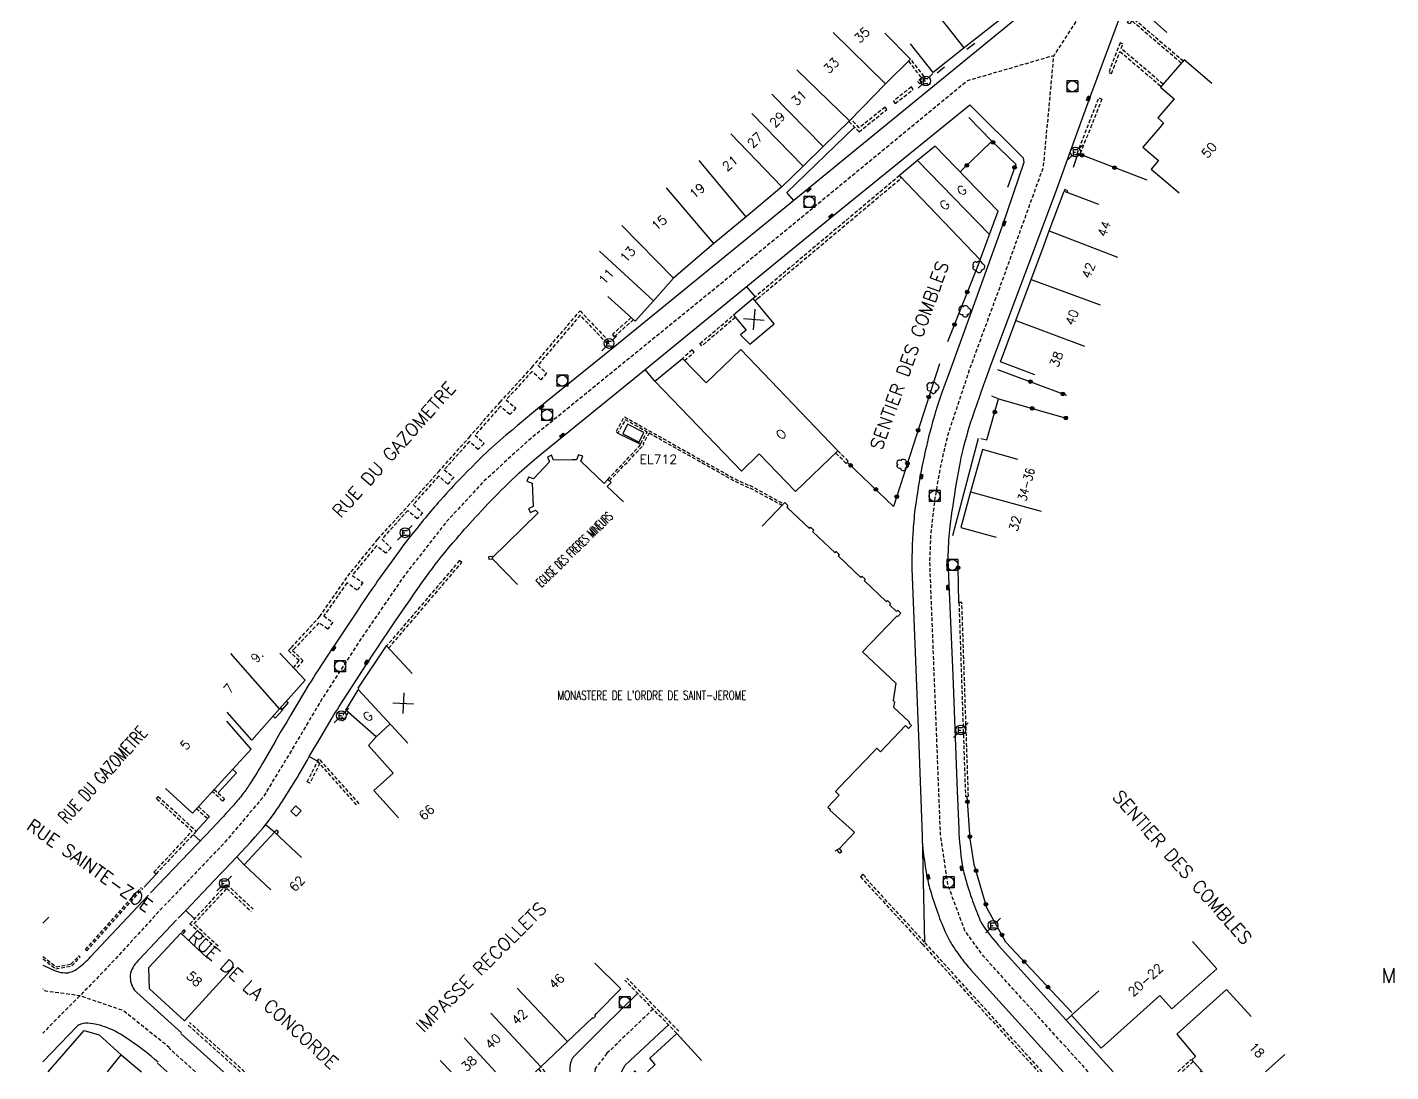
# Model space of a CAD drawing. Header units: millimetres. Extents: x 156998 to 158000, y 123000 to 124000.
# Drawn here: x 156997.9 to 157183.7, y 123000 to 123142.4 of the extents above; entities that cross this region are included whole.
import ezdxf
from ezdxf.enums import TextEntityAlignment as Align

# ---------------------------------------------------------------- set-up
doc = ezdxf.new("R2010")
doc.units = ezdxf.units.MM
doc.linetypes.add('DASHED', pattern=[0.75, 0.5, -0.25])
doc.layers.get('0').update_dxf_attribs({"linetype": 'CONTINUOUS'})
for name, color, linetype in [('W0001', 6, 'DASHED'), ('W0008', 7, 'CONTINUOUS'), ('W0100', 7, 'CONTINUOUS'), ('W0112', 1, 'DASHED'), ('W0300', 7, 'CONTINUOUS'), ('W0322', 7, 'CONTINUOUS'), ('W0400', 7, 'CONTINUOUS'), ('W0420', 7, 'CONTINUOUS'), ('W0471', 7, 'CONTINUOUS'), ('W0980', 7, 'CONTINUOUS'), ('W0984', 7, 'CONTINUOUS'), ('W0989', 7, 'CONTINUOUS'), ('W0991', 7, 'CONTINUOUS'), ('W1102', 7, 'CONTINUOUS')]:
    doc.layers.add(name, color=color, linetype=linetype)
doc.styles.get("Standard").update_dxf_attribs({"font": 'romans.shx', "width": 0.85})

# ---------------------------------------------------------------- blocks, each defined once
blk = doc.blocks.new('T400')
for p, q in [((-0.15, 0.3), (0.15, 0.3)), ((-0.15, -0.25), (-0.15, 0.3)), ((-0.15, 0.15), (0.15, 0.15)), ((-0.15, 0), (0.15, 0)), ((0.15, 0.3), (0.15, -0.25)), ((-0.15, -0.15), (0.15, -0.15)), ((-0.15, -0.25), (-0.15, -0.3)), ((-0.15, -0.3), (0.15, -0.3)), ((0.15, -0.3), (0.15, -0.25))]:
    blk.add_line(p, q)
blk = doc.blocks.new('T300')
for p, q in [((-0.8, 0.51), (-0.86, 0.34)), ((-0.86, 0.34), (-0.86, 0.17)), ((-0.86, 0.17), (-0.74, 0.06)), ((-0.69, 0.63), (-0.8, 0.51)), ((-0.8, -0.06), (-0.74, 0.06)), ((-0.74, 0.06), (-0.69, 0.11)), ((-0.57, 0.69), (-0.69, 0.63)), ((-0.46, 0.69), (-0.57, 0.69)), ((-0.29, 0.63), (-0.46, 0.69)), ((-0.29, 0.63), (-0.17, 0.74)), ((-0.23, 0.57), (-0.29, 0.63)), ((-0.17, 0.74), (-0.06, 0.8)), ((-0.06, 0.8), (0.06, 0.8)), ((0.06, 0.8), (0.23, 0.74)), ((0.23, 0.74), (0.34, 0.63)), ((0.34, 0.63), (0.4, 0.51)), ((0.46, 0.46), (0.34, 0.46)), ((0.4, 0.51), (0.4, 0.46)), ((0.57, 0.4), (0.46, 0.46)), ((0.57, 0.4), (0.69, 0.29)), ((0.69, 0.29), (0.74, 0.17)), ((0.74, 0.06), (0.69, -0.17)), ((0.74, 0.17), (0.74, 0.06)), ((-0.8, -0.17), (-0.8, -0.06)), ((-0.8, -0.23), (-0.8, -0.17)), ((-0.74, -0.34), (-0.8, -0.23)), ((-0.69, -0.4), (-0.74, -0.34)), ((-0.51, -0.46), (-0.69, -0.4)), ((-0.4, -0.46), (-0.51, -0.46)), ((-0.4, -0.46), (-0.34, -0.46)), ((-0.34, -0.46), (-0.34, -0.4)), ((-0.34, -0.51), (-0.34, -0.46)), ((-0.29, -0.63), (-0.34, -0.51)), ((-0.17, -0.74), (-0.29, -0.63)), ((-0.06, -0.8), (-0.17, -0.74)), ((0.06, -0.8), (-0.06, -0.8)), ((0.17, -0.74), (0.06, -0.8)), ((0.23, -0.69), (0.17, -0.74)), ((0.29, -0.46), (0.23, -0.46)), ((0.29, -0.63), (0.23, -0.69)), ((0.46, -0.4), (0.29, -0.46)), ((0.34, -0.51), (0.29, -0.63)), ((0.34, -0.51), (0.34, -0.46)), ((0.57, -0.34), (0.46, -0.4)), ((0.63, -0.29), (0.57, -0.34)), ((0.69, -0.17), (0.63, -0.29))]:
    blk.add_line(p, q)
blk = doc.blocks.new('T471')
for p, q in [((-0.333334, 0.333334), (-0.333334, -0.333334)), ((-0.333334, 0.333334), (0.333334, 0.333334)), ((-0.333334, 0), (0, 0)), ((0.500001, 0.500001), (1.000002, 1.000002)), ((-0.500001, -0.500001), (-1.000002, -1.000002)), ((-0.333334, -0.333334), (0.333334, -0.333334))]:
    blk.add_line(p, q)
blk.add_ellipse((0, 0), major_axis=(0.471405, 0.471405), ratio=1, start_param=5.4977871438, end_param=11.780972451)
blk = doc.blocks.new('T420')
for p, q in [((0.75, 0.75), (-0.75, 0.75)), ((-0.75, 0.75), (-0.75, -0.75)), ((0.75, 0.75), (0.75, -0.75)), ((0.75, -0.75), (-0.75, -0.75))]:
    blk.add_line(p, q)
blk.add_ellipse((0, 0), major_axis=(-0.53, 0.53), ratio=1, start_param=3.926991, end_param=10.210176)
blk = doc.blocks.new('t112o')
at = {"color": 0, "linetype": 'Continuous'}
for p, q in [((-0.5, 0.5), (0.5, 0.5)), ((-0.5, -0.5), (-0.5, 0.5)), ((0.5, 0.5), (0.5, -0.5)), ((0.5, -0.5), (-0.5, -0.5))]:
    blk.add_line(p, q, dxfattribs=at)
blk = doc.blocks.new('t991o')
at = {"color": 0, "linetype": 'Continuous'}
for p, q in [((-1, 1), (1, -1)), ((-1, -1), (1, 1))]:
    blk.add_line(p, q, dxfattribs=at)
blk = doc.blocks.new('t322o')
at = {"color": 0, "linetype": 'Continuous'}
for radius in [0.25, 0.15]:
    blk.add_circle((0, 0), radius, dxfattribs=at)

msp = doc.modelspace()

# ---------------------------------------------------------------- linework, layer by layer
at = {"layer": 'W0001'}
for points in [[(157255.26, 123254.7), (157250.09, 123247.25), (157242.96, 123237.88), (157239.81, 123234.46), (157229.67, 123225.48), (157201.36, 123200.79), (157189.48, 123190.48), (157165.69, 123169.74), (157149.56, 123155.31), (157144.91, 123149.44), (157137.8, 123138.51)], [(157083.17, 123008.54), (157076.89, 123002.51), (157075.29, 123000.44), (157075.22, 123000)], [(157020.77, 123000), (157017.2, 123003.18)]]:
    msp.add_lwpolyline(points, dxfattribs=at)
at = {"layer": 'W0001', "flags": 128}
for points in [[(157142.49, 123000), (157132.19, 123011.36), (157128.2, 123015.77), (157125.69, 123019.21), (157123.37, 123025.49), (157122.36, 123032.33), (157120.91, 123069.46), (157121.07, 123073.42), (157121.65, 123078.31), (157122.52, 123083.14), (157123.4, 123086.89), (157126.4, 123095.91), (157131.04, 123108.52), (157136.42, 123123.41), (157137.8, 123138.51), (157126.02, 123135.08), (157094.29, 123108.94), (157074.81, 123093.08), (157065.98, 123085.89), (157059.97, 123080.35), (157054.99, 123074.97), (157049.18, 123067.52), (157043.46, 123059.17), (157037.84, 123050.49), (157033.91, 123043.85), (157030.04, 123037.48), (157024.8, 123031.28), (157016.56, 123022.65)], [(157016.29, 123022.38), (157009.24, 123014.7), (157005.03, 123010.35), (157000.98, 123006.32), (157000, 123005.26)], [(157017.27, 123003.27), (157010.93, 123008.33), (157005.03, 123010.35), (157000.36, 123010.99), (157000, 123011.27)]]:
    msp.add_lwpolyline(points, dxfattribs=at)
at = {"layer": 'W0008'}
for points in [[(157140.96, 123150.36), (157112.34, 123126.96), (157102.36, 123118.77), (157077.96, 123098.88), (157067.15, 123090.13), (157066.33, 123089.47), (157065.51, 123088.79), (157064.7, 123088.11), (157063.9, 123087.43), (157063.12, 123086.76), (157062.34, 123086.08), (157061.57, 123085.4), (157060.8, 123084.71), (157060.37, 123084.31), (157059.94, 123083.91), (157059.52, 123083.5), (157059.1, 123083.09), (157058.49, 123082.48), (157057.89, 123081.87), (157057.29, 123081.25), (157056.69, 123080.63), (157056.34, 123080.26), (157055.98, 123079.88), (157055.63, 123079.5), (157055.28, 123079.12), (157054.93, 123078.73), (157054.58, 123078.35), (157054.23, 123077.96), (157053.89, 123077.58), (157053.63, 123077.29), (157053.38, 123077), (157053.12, 123076.71), (157052.87, 123076.41), (157052.62, 123076.12), (157052.38, 123075.82), (157052.13, 123075.53), (157051.88, 123075.23), (157051.41, 123074.65), (157050.95, 123074.07), (157050.48, 123073.48), (157050.02, 123072.9), (157049.7, 123072.49), (157049.39, 123072.08), (157049.08, 123071.67), (157048.77, 123071.26), (157048.55, 123070.96), (157045.89, 123067.28), (157045.62, 123066.9), (157045.36, 123066.53), (157045.09, 123066.15), (157044.83, 123065.78), (157044.35, 123065.07), (157043.87, 123064.36), (157043.4, 123063.65), (157042.92, 123062.94), (157041.55, 123060.88), (157040.19, 123058.83), (157038.83, 123056.77), (157037.48, 123054.71), (157037.17, 123054.23), (157036.86, 123053.74), (157036.56, 123053.26), (157036.26, 123052.77), (157033.79, 123048.67), (157033.6, 123048.35), (157033.23, 123047.72), (157032.86, 123047.09), (157032.49, 123046.45), (157032.13, 123045.82), (157031.63, 123044.94), (157031.13, 123044.07), (157030.62, 123043.2), (157030.12, 123042.34), (157029.89, 123041.95), (157029.66, 123041.56), (157029.43, 123041.18), (157029.19, 123040.8), (157028.96, 123040.41), (157028.72, 123040.03), (157028.48, 123039.65), (157028.24, 123039.28), (157028.12, 123039.1), (157028, 123038.92), (157027.88, 123038.74), (157027.76, 123038.57), (157027.64, 123038.39), (157027.51, 123038.22), (157027.38, 123038.05), (157027.25, 123037.88), (157027.1, 123037.69), (157026.95, 123037.49), (157026.8, 123037.3), (157026.64, 123037.11), (157026.48, 123036.92), (157026.32, 123036.73), (157026.16, 123036.55), (157026, 123036.36), (157025.65, 123035.97), (157025.3, 123035.58), (157024.94, 123035.18), (157024.59, 123034.8), (157024.23, 123034.41), (157023.87, 123034.02), (157023.51, 123033.64), (157023.15, 123033.25), (157014.67, 123024.38)], [(157147.73, 123146.29), (157142.83, 123133.08), (157140.04, 123125.43), (157138.15, 123120.28), (157129.14, 123096.12), (157128.47, 123094.35), (157128.34, 123093.99), (157128.21, 123093.62), (157127.7, 123092.18), (157127.2, 123090.74), (157126.95, 123090.01), (157126.71, 123089.27), (157126.47, 123088.54), (157126.24, 123087.8), (157126.06, 123087.2), (157125.89, 123086.61), (157125.72, 123086), (157125.56, 123085.4), (157125.42, 123084.84), (157125.28, 123084.27), (157125.15, 123083.7), (157125.03, 123083.13), (157124.89, 123082.41), (157124.75, 123081.68), (157124.62, 123080.96), (157124.5, 123080.23), (157124.37, 123079.47), (157124.25, 123078.71), (157124.14, 123077.93), (157124.02, 123077.16), (157123.92, 123076.46), (157123.83, 123075.76), (157123.74, 123075.06), (157123.65, 123074.36), (157123.6, 123073.89), (157123.55, 123073.43), (157123.51, 123072.96), (157123.47, 123072.5), (157123.44, 123071.99), (157123.41, 123071.49), (157123.39, 123070.98), (157123.38, 123070.47), (157123.38, 123069.99), (157123.38, 123069.51), (157123.39, 123069.03), (157123.4, 123068.55), (157124.03, 123054.07), (157124.62, 123038.23), (157124.84, 123033.11), (157124.87, 123032.48), (157124.91, 123031.86), (157124.96, 123031.23), (157125.02, 123030.61), (157125.08, 123030.01), (157125.15, 123029.42), (157125.22, 123028.82), (157125.31, 123028.23), (157125.34, 123028.05), (157125.37, 123027.87), (157125.4, 123027.7), (157125.44, 123027.52), (157125.48, 123027.34), (157125.52, 123027.17), (157125.56, 123026.99), (157125.61, 123026.82), (157125.73, 123026.42), (157125.84, 123026.01), (157125.97, 123025.61), (157126.09, 123025.21), (157126.21, 123024.81), (157126.34, 123024.41), (157126.47, 123024.01), (157126.61, 123023.62), (157126.73, 123023.27), (157126.85, 123022.92), (157126.98, 123022.57), (157127.11, 123022.22), (157127.25, 123021.88), (157127.38, 123021.53), (157127.52, 123021.19), (157127.66, 123020.85), (157127.72, 123020.72), (157127.78, 123020.59), (157127.84, 123020.47), (157127.9, 123020.35), (157127.97, 123020.23), (157128.04, 123020.11), (157128.11, 123019.99), (157128.18, 123019.87), (157128.4, 123019.56), (157128.61, 123019.25), (157128.84, 123018.95), (157129.07, 123018.65), (157129.36, 123018.29), (157129.66, 123017.92), (157129.97, 123017.57), (157130.28, 123017.22), (157139.49, 123007.03), (157145.9, 123000)], [(157018.44, 123020.93), (157019.47, 123021.97), (157024.21, 123026.96), (157024.82, 123027.61), (157026.44, 123029.31), (157027.08, 123029.98), (157027.7, 123030.65), (157028.32, 123031.32), (157028.94, 123032.01), (157029.3, 123032.41), (157029.65, 123032.82), (157030, 123033.23), (157030.34, 123033.64), (157030.58, 123033.94), (157030.81, 123034.23), (157031.03, 123034.53), (157031.25, 123034.84), (157031.56, 123035.26), (157031.85, 123035.69), (157032.14, 123036.12), (157032.43, 123036.55), (157032.65, 123036.9), (157034.38, 123039.64), (157034.55, 123039.93), (157034.73, 123040.22), (157034.9, 123040.51), (157035.07, 123040.8), (157035.39, 123041.34), (157035.69, 123041.88), (157036, 123042.43), (157036.31, 123042.97), (157037.86, 123045.61), (157039.43, 123048.24), (157039.66, 123048.63), (157039.89, 123049.01), (157040.13, 123049.39), (157040.38, 123049.77), (157043.24, 123054.21), (157043.37, 123054.41), (157044.24, 123055.73), (157045.1, 123057.05), (157045.6, 123057.8), (157046.1, 123058.55), (157046.48, 123059.12), (157046.87, 123059.69), (157048.08, 123061.46), (157049.29, 123063.23), (157049.72, 123063.86), (157050.15, 123064.48), (157050.58, 123065.11), (157051.02, 123065.73), (157051.43, 123066.32), (157051.85, 123066.9), (157052.27, 123067.49), (157052.69, 123068.08), (157053.08, 123068.61), (157053.48, 123069.13), (157053.88, 123069.66), (157054.29, 123070.18), (157054.81, 123070.82), (157055.33, 123071.45), (157055.86, 123072.09), (157056.4, 123072.71), (157056.76, 123073.12), (157057.11, 123073.53), (157057.47, 123073.94), (157057.84, 123074.34), (157058.19, 123074.74), (157058.56, 123075.14), (157058.92, 123075.54), (157059.28, 123075.93), (157059.76, 123076.44), (157060.23, 123076.95), (157060.71, 123077.45), (157061.19, 123077.95), (157061.62, 123078.39), (157062.05, 123078.83), (157062.48, 123079.26), (157062.91, 123079.7), (157063.41, 123080.19), (157063.91, 123080.67), (157064.42, 123081.15), (157064.92, 123081.63), (157065.26, 123081.94), (157065.61, 123082.25), (157065.96, 123082.55), (157066.31, 123082.86), (157067.3, 123083.69), (157068.3, 123084.52), (157069.26, 123085.31), (157070.22, 123086.1), (157082.1, 123095.73), (157095.61, 123106.77), (157108.11, 123117.01), (157126.36, 123131.82), (157133.65, 123124.59), (157133.74, 123123.96), (157130.75, 123115.29), (157125.57, 123100.89), (157123.34, 123094.78), (157122.95, 123093.69), (157122.56, 123092.59), (157122.19, 123091.51), (157121.82, 123090.42), (157121.76, 123090.21), (157121.69, 123090.01), (157121.63, 123089.8), (157121.57, 123089.6), (157121.4, 123088.99), (157121.23, 123088.39), (157121.07, 123087.78), (157120.91, 123087.17), (157120.74, 123086.53), (157120.58, 123085.89), (157120.43, 123085.25), (157120.29, 123084.6), (157120.08, 123083.63), (157119.88, 123082.65), (157119.69, 123081.67), (157119.5, 123080.7), (157119.41, 123080.2), (157119.33, 123079.7), (157119.25, 123079.2), (157119.17, 123078.7), (157119.09, 123078.19), (157119.02, 123077.69), (157118.95, 123077.19), (157118.88, 123076.69), (157118.83, 123076.28), (157118.79, 123075.87), (157118.75, 123075.46), (157118.71, 123075.05), (157118.67, 123074.64), (157118.64, 123074.23), (157118.61, 123073.82), (157118.59, 123073.41), (157118.54, 123072.62), (157118.51, 123071.83), (157118.48, 123071.03), (157118.46, 123070.24), (157118.45, 123069.83), (157118.45, 123069.41), (157118.46, 123069), (157118.47, 123068.58), (157119.37, 123045.76), (157119.84, 123032.14), (157119.85, 123031.86), (157119.86, 123031.59), (157119.88, 123031.32), (157119.9, 123031.05), (157119.92, 123030.78), (157119.95, 123030.51), (157119.97, 123030.24), (157120.01, 123029.97), (157120.05, 123029.58), (157120.1, 123029.19), (157120.16, 123028.81), (157120.21, 123028.42), (157120.27, 123028.03), (157120.33, 123027.65), (157120.4, 123027.26), (157120.47, 123026.88), (157120.51, 123026.61), (157120.57, 123026.35), (157120.62, 123026.09), (157120.68, 123025.83), (157120.74, 123025.56), (157120.81, 123025.3), (157120.88, 123025.04), (157120.95, 123024.79), (157121.07, 123024.39), (157121.19, 123023.99), (157121.31, 123023.59), (157121.44, 123023.19), (157121.57, 123022.8), (157121.7, 123022.4), (157121.84, 123022.01), (157121.98, 123021.62), (157122.11, 123021.26), (157122.24, 123020.91), (157122.38, 123020.56), (157122.52, 123020.21), (157122.66, 123019.86), (157122.81, 123019.51), (157122.96, 123019.16), (157123.12, 123018.82), (157123.2, 123018.63), (157123.3, 123018.44), (157123.39, 123018.25), (157123.49, 123018.07), (157123.59, 123017.88), (157123.69, 123017.7), (157123.8, 123017.52), (157123.91, 123017.34), (157124.06, 123017.1), (157124.22, 123016.87), (157124.37, 123016.63), (157124.53, 123016.4), (157124.7, 123016.17), (157124.86, 123015.94), (157125.03, 123015.71), (157125.19, 123015.48), (157125.34, 123015.28), (157125.5, 123015.09), (157125.65, 123014.89), (157125.81, 123014.7), (157125.96, 123014.51), (157126.13, 123014.32), (157126.29, 123014.14), (157126.45, 123013.95), (157139.08, 123000)], [(157078.86, 123000), (157079.36, 123000.91), (157085.27, 123006.38)], [(157015.61, 123001.17), (157016.93, 123000)]]:
    msp.add_lwpolyline(points, dxfattribs=at)
at = {"layer": 'W0008', "flags": 128}
for points in [[(157127.03, 123140.18), (157125.97, 123139.37)], [(157121.92, 123136.16), (157122.89, 123136.99)], [(157102.36, 123118.77), (157101.42, 123119.87), (157110.65, 123128.75)], [(157095.9, 123107.01), (157097.08, 123105.62)], [(157083.43, 123094.13), (157082.1, 123095.73)], [(157078.37, 123087.07), (157081.44, 123085.54)], [(157124.03, 123073.12), (157127.54, 123086.37)], [(157032.34, 123049.54), (157032.63, 123049.28), (157031.66, 123048.18), (157031.36, 123048.45)], [(157033.21, 123050.53), (157033.43, 123050.34), (157032.63, 123049.41), (157032.4, 123049.61)], [(157036.31, 123042.97), (157037.38, 123042.36)], [(157025.84, 123041.23), (157026.39, 123040.73), (157023.86, 123038.01)], [(157022.39, 123034.42), (157020.9, 123032.79)], [(157031.58, 123032.64), (157030.34, 123033.64)], [(157021.44, 123031.46), (157020.49, 123032.36)], [(157119.84, 123032.14), (157120.19, 123017.66)], [(157026.44, 123029.31), (157027.43, 123028.2)], [(157019.47, 123021.97), (157020.67, 123020.84)], [(157081.08, 123010.69), (157076.41, 123006.1), (157072.42, 123002.11), (157072.37, 123002.07), (157072.33, 123002.02), (157072.29, 123001.96), (157072.25, 123001.91), (157072.21, 123001.85), (157072.17, 123001.8), (157072.14, 123001.74), (157072.11, 123001.68), (157072.07, 123001.6), (157072.04, 123001.52), (157072, 123001.44), (157071.98, 123001.36), (157071.95, 123001.27), (157071.93, 123001.19), (157071.91, 123001.1), (157071.89, 123001.02), (157071.86, 123000.86), (157071.84, 123000.7), (157071.82, 123000.53), (157071.82, 123000.37), (157071.82, 123000.21), (157071.83, 123000.06), (157071.83, 123000)], [(157139.49, 123007.03), (157140.24, 123007.7), (157140.24, 123007.71)], [(157024.61, 123000), (157018.78, 123005.19)]]:
    msp.add_lwpolyline(points, dxfattribs=at)
for points in [[(157000, 123014.54, 0.01631), (157001.58, 123013.81, 0.1267), (157003.43, 123013.5, 0.118), (157004.9, 123014.21, 0.045), (157006.46, 123015.65), (157014.37, 123024.06), (157014.37, 123024.06)], [(157018.22, 123020.7), (157013.11, 123015.3, 0.1048), (157012.03, 123013.74, 0.1127), (157011.91, 123012.56, 0.178), (157012.78, 123010.8), (157018.87, 123005.3)], [(157015.72, 123001.3, 0.01895), (157011.95, 123004.22, 0.0497), (157009.09, 123005.87, 0.0782), (157006.44, 123006.58, 0.1088), (157005.17, 123006.49, 0.038), (157004.69, 123006.25), (157000, 123001.34)]]:
    msp.add_lwpolyline(points, format="xyb", dxfattribs=at)
at = {"layer": 'W0100'}
for points in [[(157136.6, 123155), (157139.91, 123151.25), (157137.77, 123149.37), (157137.88, 123149.22), (157133.68, 123145.89), (157129.6, 123142.7), (157125.57, 123139.56), (157121.38, 123136.21), (157118.26, 123140.12)], [(157157.54, 123150.5), (157154.16, 123154.37), (157151.22, 123150.25), (157149.28, 123147.52), (157148.89, 123145.55), (157153.21, 123141.65)], [(157114.79, 123141.6), (157118.29, 123138.03), (157114.88, 123134.69), (157109.94, 123129.62), (157106.36, 123126.12), (157103.62, 123123.45), (157100.73, 123120.65), (157095.87, 123116.56), (157091.47, 123112.89), (157085.97, 123108.2), (157083.25, 123105.11), (157080.72, 123102.33), (157077.02, 123105.69)], [(157159.36, 123134.71), (157155.56, 123137.96), (157152.36, 123134.21), (157154.2, 123132.64), (157151.97, 123130.03), (157152.78, 123129.34), (157152.26, 123128.74), (157149.95, 123126.03), (157149.95, 123126.03), (157152.08, 123124.21), (157151.09, 123123.06), (157154.9, 123119.81)], [(157135.22, 123095.01), (157130.54, 123096.76), (157132.64, 123102.39), (157134.73, 123108), (157136.3, 123112.24), (157137.16, 123114.62), (157139.24, 123120.04), (157143.91, 123118.25)], [(157132.89, 123083.45), (157128.08, 123084.8), (157126.47, 123079.07), (157125.11, 123074.18), (157129.93, 123072.85)], [(157032.31, 123057.04), (157035.74, 123053.38), (157032.26, 123049.45), (157028.46, 123045.22), (157025.13, 123049)], [(157048.45, 123034.6), (157045.12, 123038.33), (157047.76, 123040.69), (157044.36, 123044.48), (157045.4, 123045.65), (157041.29, 123049.3), (157042.92, 123051.98), (157043.07, 123052.23), (157042.96, 123052.29), (157046.85, 123058.04), (157050.33, 123054.27)], [(157016.68, 123038.61), (157020.37, 123035.24), (157028.36, 123043.98), (157025.07, 123047.79)], [(157031.08, 123024.79), (157027.43, 123028.2), (157031.58, 123032.64), (157035.23, 123029.22)], [(157143.95, 123011.04), (157140.23, 123007.7), (157144.26, 123003.21), (157152.28, 123010.4), (157153.88, 123008.57), (157160.04, 123014.03), (157156.72, 123017.77)], [(157067.15, 123000), (157067.86, 123000.66), (157071.51, 123004.14), (157074.92, 123007.35), (157074.99, 123007.27), (157075.31, 123007.57), (157075.22, 123007.66), (157075.48, 123007.92), (157078.79, 123011.29), (157075.22, 123014.8)], [(157164.7, 123007.51), (157161.37, 123011.23), (157154.57, 123005.13), (157157.11, 123002.07), (157156.62, 123001.6), (157158.08, 123000)], [(157082.41, 123000), (157083.48, 123000.99), (157082.71, 123001.84), (157086.42, 123005.23), (157089.79, 123001.55)]]:
    msp.add_lwpolyline(points, dxfattribs=at)
for points in [[(157127.76, 123110.7), (157129.05, 123114.13), (157130.24, 123117.3), (157121.62, 123126.17), (157119.24, 123124.23), (157116.79, 123122.17)], [(157096.81, 123105.39), (157094.14, 123103.14), (157095.85, 123101.11), (157095.09, 123100.46), (157096.38, 123099.16), (157099.7, 123101.96)], [(157081.92, 123087.16), (157079.7, 123088.26), (157079.04, 123086.94), (157081.27, 123085.84)]]:
    msp.add_lwpolyline(points, close=True, dxfattribs=at)
at = {"layer": 'W0100', "flags": 128}
msp.add_lwpolyline([(157095.21, 123081.88), (157083.43, 123094.13), (157087.18, 123097.24), (157090.41, 123093.92), (157095.13, 123098.45), (157095.13, 123098.45), (157108.36, 123084.66), (157102.61, 123079.1), (157097.64, 123084.24)], close=True, dxfattribs=at)
for points in [[(157079.14, 123077.7), (157076.93, 123079.79), (157077.44, 123080.32), (157077, 123080.74), (157076.5, 123080.2), (157073.31, 123083.23), (157073.58, 123083.91), (157073.01, 123084.11), (157072.74, 123083.42), (157072.15, 123083.41), (157069.58, 123083.36), (157069.31, 123084.03), (157068.76, 123083.79), (157069.05, 123083.13), (157066.86, 123080.82), (157066.18, 123081.07), (157065.98, 123080.5), (157066.69, 123080.24), (157066.81, 123077.06), (157066.17, 123076.75), (157066.46, 123076.22), (157067.14, 123076.55), (157067.52, 123076.17), (157061.18, 123070), (157064.67, 123066.42)], [(157098.05, 123074.36), (157100.96, 123077.43), (157101.12, 123077.59), (157101.55, 123077.17), (157101.4, 123077.01), (157101.52, 123076.89), (157104.49, 123074.07), (157104.64, 123074.23), (157105.07, 123073.82), (157104.93, 123073.65), (157107.98, 123070.75), (157108.13, 123070.9), (157108.57, 123070.48), (157108.42, 123070.33), (157111.5, 123067.39), (157111.65, 123067.55), (157112.09, 123067.14), (157111.94, 123066.97), (157114.95, 123064.08), (157115.12, 123064.25), (157115.54, 123063.84), (157115.39, 123063.66), (157116.35, 123062.73), (157116.52, 123062.91), (157116.96, 123062.49), (157116.55, 123062.05), (157116.46, 123062.14), (157116.28, 123061.95), (157111.74, 123057.24), (157116.29, 123052.96), (157115.9, 123050.6), (157116.08, 123050.41), (157115.97, 123049.7), (157118.09, 123047.69), (157118.08, 123047.52), (157118.41, 123047.19), (157118.01, 123046.78), (157117.58, 123047.19), (157114.18, 123043.62), (157113.67, 123044.1), (157113.16, 123043.57), (157108.55, 123038.73), (157108.04, 123038.19), (157108.56, 123037.7), (157107.02, 123036.07), (157107.34, 123035.74), (157107.28, 123035.67), (157110.33, 123032.95), (157110.65, 123032.61), (157108.58, 123030.42), (157107.94, 123030.06)], [(157000.78, 123021.07), (157000, 123020.25)], [(157019.28, 123006.92), (157014.52, 123011.3), (157014.42, 123014.2), (157018.8, 123018.89), (157022.45, 123015.48), (157022.45, 123015.48)], [(157000.7, 123000), (157005.6, 123005.6), (157007.68, 123005.05), (157010.66, 123002.29), (157013.45, 123000)]]:
    msp.add_lwpolyline(points, dxfattribs=at)
at = {"layer": 'W0112'}
for p, q in [((157005.78, 123016.65), (157013.41, 123025.13)), ((157005.96, 123016.48), (157013.59, 123024.96)), ((157019.18, 123019.35), (157018.8, 123018.89)), ((157019.37, 123019.19), (157018.98, 123018.72)), ((157019.37, 123019.19), (157019.18, 123019.35)), ((157005.96, 123016.48), (157005.78, 123016.65)), ((157000, 123015.73), (157001.79, 123014.31)), ((157000, 123015.41), (157001.73, 123014.04)), ((157001.73, 123014.04), (157003.94, 123014.45)), ((157001.79, 123014.31), (157003.81, 123014.68)), ((157003.81, 123014.68), (157004.91, 123015.8)), ((157003.94, 123014.45), (157005.09, 123015.63)), ((157005.09, 123015.63), (157004.91, 123015.8))]:
    msp.add_line(p, q, dxfattribs=at)
for points in [[(157155.17, 123137.51), (157148.41, 123143.28), (157148.23, 123142.84), (157147.86, 123142.99), (157148.24, 123143.95), (157155.43, 123137.81)], [(157152.7, 123134.61), (157146.97, 123139.5), (157147.21, 123140.11), (157146.83, 123140.25), (157146.57, 123139.58), (157145.3, 123136.22), (157145.68, 123136.08), (157146.82, 123139.1), (157152.44, 123134.31)], [(157118, 123137.74), (157119.77, 123135.46), (157119.23, 123135.01), (157119.48, 123134.7), (157120.05, 123135.17), (157120.11, 123135.23), (157120.17, 123135.29), (157120.22, 123135.35), (157120.26, 123135.42), (157120.27, 123135.45), (157120.27, 123135.47), (157120.27, 123135.5), (157120.26, 123135.52), (157120.23, 123135.56), (157120.19, 123135.59), (157120.15, 123135.63), (157120.12, 123135.67), (157118.29, 123138.03)], [(157109.87, 123129.54), (157111.25, 123128.13), (157115.06, 123131.19), (157114.81, 123131.5), (157111.29, 123128.67), (157110.16, 123129.82)], [(157097.07, 123105.08), (157097.43, 123105.4), (157117.05, 123121.86), (157116.79, 123122.17), (157097.18, 123105.7), (157096.81, 123105.39)], [(157139.61, 123119.9), (157139.7, 123120.09), (157139.33, 123120.25), (157139.24, 123120.04)], [(157034.15, 123055.08), (157034.91, 123056.04), (157033.47, 123057.41), (157033.86, 123057.82), (157037.72, 123062.04), (157037.72, 123062.04), (157037.72, 123062.04), (157037.72, 123062.04), (157039.87, 123065.1), (157041.55, 123067.56), (157041.55, 123067.56), (157041.55, 123067.56), (157041.55, 123067.56), (157045.64, 123072.58), (157045.64, 123072.58), (157045.64, 123072.58), (157045.64, 123072.58), (157049.71, 123077.07), (157049.71, 123077.07), (157049.71, 123077.07), (157049.71, 123077.07), (157053.91, 123081.77), (157053.91, 123081.77), (157053.91, 123081.77), (157053.91, 123081.77), (157058.08, 123086.47), (157058.08, 123086.47), (157058.08, 123086.47), (157058.08, 123086.47), (157062.32, 123091.28), (157062.32, 123091.28), (157062.32, 123091.28), (157062.32, 123091.28), (157066.65, 123096.02), (157066.65, 123096.02), (157066.65, 123096.02), (157066.65, 123096.02), (157073.22, 123103.73), (157077.19, 123099.56), (157076.9, 123099.28), (157073.24, 123103.13), (157067.44, 123096.3), (157068.66, 123095.21), (157067.89, 123094.34), (157066.67, 123095.46), (157063.13, 123091.59), (157064.47, 123090.48), (157063.63, 123089.59), (157062.36, 123090.71), (157058.9, 123086.79), (157060.14, 123085.65), (157059.34, 123084.83), (157058.12, 123085.91), (157054.7, 123082.05), (157056.01, 123081), (157055.17, 123080.11), (157053.94, 123081.2), (157050.46, 123077.31), (157051.74, 123076.21), (157051, 123075.36), (157049.73, 123076.51), (157046.2, 123072.6), (157047.48, 123071.4), (157046.72, 123070.69), (157045.47, 123071.71), (157042.14, 123067.65), (157043.62, 123066.67), (157042.84, 123065.64), (157041.43, 123066.63), (157040.2, 123064.87), (157038.28, 123062.13), (157039.5, 123061.27), (157038.81, 123060.34), (157037.61, 123061.19), (157034.15, 123057.54), (157034.03, 123057.43), (157035.44, 123056.08), (157034.43, 123054.78)], [(157080.19, 123102.8), (157077.62, 123100.5), (157077.89, 123100.2), (157080.49, 123102.53)], [(157094.4, 123102.83), (157089.82, 123098.95), (157089.57, 123099.26), (157094.14, 123103.14)], [(157087.46, 123096.95), (157088.78, 123098.09), (157088.52, 123098.4), (157087.18, 123097.24)], [(157108.36, 123084.66), (157109.78, 123083.18), (157109.5, 123082.9), (157108.07, 123084.38)], [(157061.31, 123069.87), (157060.84, 123069.82), (157060.8, 123070.22), (157061.48, 123070.29)], [(157047.12, 123057.74), (157057.1, 123069.43), (157056.79, 123069.69), (157046.85, 123058.04)], [(157041.6, 123049.02), (157040.95, 123047.77), (157040.59, 123047.96), (157041.29, 123049.3)], [(157043.12, 123036.54), (157037.67, 123042.63), (157037.38, 123042.36), (157042.82, 123036.27)], [(157023.34, 123038.49), (157024.76, 123037.2), (157024.49, 123036.9), (157023.07, 123038.2)], [(157021.2, 123036.15), (157022.68, 123034.79), (157022.41, 123034.5), (157020.93, 123035.85)], [(157031.87, 123032.36), (157032.13, 123032.68), (157031.82, 123032.94), (157031.58, 123032.64)], [(157108.23, 123030.22), (157108.6, 123029.78), (157108.9, 123030.04), (157108.58, 123030.42)], [(157023.62, 123016.81), (157020.04, 123020.16), (157025.04, 123025.53), (157028.64, 123022.17)], [(157136.23, 123000), (157120.19, 123017.66), (157112.05, 123026.5), (157112.12, 123026.57), (157111.79, 123026.92), (157111.43, 123026.59), (157111.43, 123026.59), (157111.43, 123026.59), (157119.89, 123017.39), (157135.69, 123000)], [(157023.89, 123017.1), (157020.6, 123020.18), (157025.06, 123024.97), (157028.36, 123021.88)], [(157154.7, 123000), (157156.54, 123001.68)], [(157156.81, 123001.39), (157155.29, 123000)], [(157067.92, 123000), (157067.57, 123000.39)], [(157068.46, 123000), (157067.86, 123000.66)], [(157080.57, 123000), (157080.59, 123000.02), (157080.7, 123000.12), (157080.8, 123000)], [(157157.76, 123000), (157157.94, 123000.16)]]:
    msp.add_lwpolyline(points, dxfattribs=at)
for points in [[(157118.41, 123134.24), (157115.93, 123132.32), (157116.17, 123132), (157118.65, 123133.92)], [(157144.35, 123132.6), (157141.36, 123125.03), (157140.99, 123125.18), (157143.97, 123132.75)], [(157125.27, 123063.97), (157124.87, 123063.96), (157125.76, 123037.54), (157126.16, 123037.55)], [(157037.76, 123042.06), (157036.38, 123039.34), (157036.02, 123039.52), (157037.4, 123042.24)], [(157015.12, 123027.21), (157020.33, 123032.77), (157015.43, 123037.25), (157015.7, 123037.54), (157020.9, 123032.79), (157015.41, 123026.94)]]:
    msp.add_lwpolyline(points, close=True, dxfattribs=at)
at = {"layer": 'W0112', "flags": 128}
for points in [[(157100.81, 123077.16), (157096.43, 123079.56), (157096.4, 123079.5), (157094.19, 123080.55), (157079.38, 123088.87), (157078.37, 123087.07), (157078.11, 123087.22), (157079.27, 123089.28), (157094.31, 123080.82), (157096.27, 123079.9), (157096.31, 123079.97), (157100.96, 123077.43)], [(157077, 123080.74), (157081.5, 123085.48), (157081.44, 123085.54), (157082.37, 123087.19)], [(157077.22, 123080.53), (157081.92, 123085.5), (157081.82, 123085.6), (157082.63, 123087.05)], [(157086.42, 123005.23), (157079.33, 123012.46)], [(157086.7, 123005.51), (157079.61, 123012.74)], [(157027.49, 123000), (157019.98, 123006.71)], [(157026.89, 123000), (157019.74, 123006.39)]]:
    msp.add_lwpolyline(points, dxfattribs=at)
at = {"layer": 'W0322', "flags": 128}
for points in [[(157126.21, 123130.07), (157129.35, 123126.86), (157132.61, 123123.71), (157131.51, 123120.56)], [(157129.35, 123126.86), (157125.03, 123122.66)], [(157150.52, 123121.53), (157141.08, 123125.16), (157140.46, 123123.26)], [(157127.76, 123110.7), (157123.33, 123099.48)], [(157122.2, 123096.5), (157115.96, 123077.07), (157109.67, 123083.07)], [(157130.15, 123095.73), (157139.52, 123092.23)], [(157127.86, 123086.3), (157128.68, 123086.16), (157130.28, 123091.71), (157129.34, 123092.1)], [(157130.28, 123091.71), (157139.67, 123089.07)], [(157124.87, 123063.96), (157124.75, 123068.71)], [(157140.26, 123008.08), (157131.27, 123017.67), (157128.69, 123022.35), (157126.97, 123028.23), (157126.38, 123031.77), (157125.98, 123037.55)], [(157015.41, 123026.94), (157013.79, 123025.18)]]:
    msp.add_lwpolyline(points, dxfattribs=at)
at = {"layer": 'W1102'}
for p, q in [((157019.28, 123006.92), (157026.01, 123014.32)), ((157008.78, 123000), (157010.66, 123002.29))]:
    msp.add_line(p, q, dxfattribs=at)
at = {"layer": 'W1102', "flags": 128}
for points in [[(157125.57, 123139.56), (157119.42, 123147.44)], [(157114.88, 123134.69), (157107.72, 123141.66)], [(157109.94, 123129.62), (157102.78, 123136.59)], [(157106.36, 123126.12), (157099.37, 123133.27)], [(157103.62, 123123.45), (157096.64, 123130.61)], [(157100.73, 123120.65), (157093.78, 123127.84)], [(157095.87, 123116.56), (157089.47, 123124.24)], [(157129.05, 123114.13), (157119.24, 123124.23)], [(157091.47, 123112.89), (157084.99, 123120.5)], [(157085.97, 123108.2), (157078.93, 123115.35)], [(157137.16, 123114.62), (157146.49, 123111.03)], [(157083.25, 123105.11), (157075.85, 123111.84)], [(157134.73, 123108), (157144.11, 123104.53)], [(157132.64, 123102.39), (157142.01, 123098.9)], [(157126.47, 123079.07), (157136.1, 123076.4)], [(157032.26, 123049.45), (157025.61, 123057.03)], [(157042.99, 123052.11), (157049.76, 123044.77)], [(157045.4, 123045.65), (157047.31, 123047.42)], [(157071.51, 123004.14), (157064.65, 123011.41)], [(157067.86, 123000.66), (157061.06, 123007.99)], [(157061.69, 123000), (157057.42, 123004.61)], [(157055.63, 123000), (157054.17, 123001.53)], [(157166.67, 123000), (157169.31, 123002.37)]]:
    msp.add_lwpolyline(points, dxfattribs=at)

# ---------------------------------------------------------------- block references
at = {"layer": 'W0112', "rotation": 226.3374891650131}
msp.add_blockref('t112o', (157034.49, 123035.53), dxfattribs=at)
at = {"layer": 'W0300'}
for p in [(157127.62, 123109.7), (157125.73, 123103.65), (157121.37, 123093.23), (157117.27, 123082.7)]:
    msp.add_blockref('T300', p, dxfattribs=at)
at = {"layer": 'W0322'}
for p, rotation in [((157129.53, 123126.68), 316.0446235234099), ((157125.94, 123123.55), 224.1841775494719), ((157141.66, 123124.94), 158.978361118259), ((157132.46, 123123.27), 250.7780586644252), ((157146.09, 123123.24), 158.978361118259), ((157126.01, 123106.28), 248.4532430065199), ((157124.27, 123101.86), 248.4532430065199), ((157134.6, 123094.07), 339.5100185915161), ((157120.75, 123091.98), 252.2188637097321), ((157139.05, 123092.4), 339.5100185915161), ((157134.86, 123090.42), 344.2587692481063), ((157129.77, 123089.92), 73.92779655962835), ((157139.43, 123089.13), 344.2587692481063), ((157119.3, 123087.45), 252.2188637097321), ((157110.11, 123082.65), 136.356515591167), ((157117.85, 123082.93), 252.2188637097321), ((157113.55, 123079.38), 136.356515591167), ((157116.39, 123078.41), 252.2188637097321), ((157124.75, 123068.71), 91.4071320509096), ((157126.03, 123036.8), 93.91701731630175), ((157126.36, 123032.06), 93.91701731630175), ((157127.21, 123027.4), 106.2584549563865), ((157128.54, 123022.84), 106.2584549563865), ((157130.74, 123018.64), 118.9480008899929), ((157133.77, 123015.01), 133.1202574961751), ((157137.01, 123011.55), 133.1202574961751)]:
    msp.add_blockref('t322o', p, dxfattribs=dict(at, rotation=rotation))
at = {"layer": 'W0400'}
for p, rotation in [((157142.52, 123132.66), 159.9241778714741), ((157104.38, 123120.24), 309.366325535744), ((157107.44, 123116.65), 129.3151182742522), ((157131.04, 123115.65), 341.125860265919), ((157067.94, 123090.59), 308.9596909545463), ((157070.76, 123086.73), 309.0167620723684), ((157119.74, 123081.15), 349.3691405686797), ((157123.37, 123065.99), 182.4811083292938), ((157039.62, 123057.69), 146.5744296609633), ((157044.12, 123055.82), 326.6482103207233), ((157125.25, 123027.73), 190.8968734288673), ((157120.68, 123026.55), 191.1419749540471)]:
    msp.add_blockref('T400', p, dxfattribs=dict(at, rotation=rotation))
at = {"layer": 'W0420'}
for p in [(157140.34, 123134.34), (157104.46, 123118.54), (157070.79, 123094.22), (157068.71, 123089.51), (157121.55, 123078.47), (157123.97, 123069.09), (157040.51, 123055.28), (157123.45, 123025.82), (157079.31, 123009.48)]:
    msp.add_blockref('T420', p, dxfattribs=at)
at = {"layer": 'W0471'}
for p in [(157120.32, 123135.07), (157140.76, 123125.37), (157077.17, 123099.28), (157049.34, 123073.47), (157040.68, 123048.55), (157125.12, 123046.57), (157024.72, 123025.67), (157129.52, 123019.95)]:
    msp.add_blockref('T471', p, dxfattribs=at)
at = {"layer": 'W0991'}
for p, rotation in [((157096.92, 123102.55), 310.1666455530656), ((157049.12, 123050.23), 312.7008133039903)]:
    msp.add_blockref('t991o', p, dxfattribs=dict(at, rotation=rotation))

# ---------------------------------------------------------------- texts
at = {"layer": 'W0980'}
msp.add_text('MONTIGNIES-SUR-SAMBRE (CHARLEROI)', height=2, dxfattribs=at).set_placement((157209.59, 123012.96), align=Align.MIDDLE)
at = {"layer": 'W0984'}
msp.add_text('EL712', height=1.25, dxfattribs=at).set_placement((157083.89, 123083.48), align=Align.MIDDLE)
at = {"layer": 'W0984', "width": 0.55}
msp.add_text('EGLISE DES FRERES MINEURS', height=1.25, rotation=44.2021, dxfattribs=at).set_placement((157072.46, 123071.21), align=Align.MIDDLE)
at = {"layer": 'W0984', "width": 0.7}
msp.add_text("MONASTERE DE L'ORDRE DE SAINT-JEROME", height=1.25, dxfattribs=at).set_placement((157083.03, 123051.32), align=Align.MIDDLE)
at = {"layer": 'W0989'}
for s, rotation, p in [('SENTIER DES COMBLES', 70.1434, (157118.11, 123097.65)), ('RUE DU GAZOMETRE', 48.186, (157047.85, 123084.81)), ('SENTIER DES COMBLES', 311.6088, (157155.34, 123027.85)), ('RUE SAINTE-ZOE', 325.117, (157006.36, 123028.12)), ('IMPASSE RECOLLETS', 44.9367, (157059.72, 123014.26)), ('RUE DE LA CONCORDE', 317.5239, (157030.06, 123009.83))]:
    msp.add_text(s, height=1.75, rotation=rotation, dxfattribs=at).set_placement(p, align=Align.MIDDLE)
at = {"layer": 'W0989', "width": 0.7}
msp.add_text('RUE DU GAZOMETRE', height=1.75, rotation=48.186, dxfattribs=at).set_placement((157008.15, 123040.48), align=Align.MIDDLE)
at = {"layer": 'W0991'}
for s, rotation, p in [('35', 44.392, (157111.66, 123141.33)), ('33', 44.392, (157107.47, 123137.16)), ('31', 44.392, (157103.07, 123132.77)), ('29', 44.392, (157100.11, 123129.81)), ('27', 44.392, (157097.07, 123127.01)), ('50', 49.5285, (157158.98, 123125.64)), ('21', 40.0864, (157093.67, 123123.85)), ('19', 40.0801, (157089.17, 123120.08)), ('G', 39.6234, (157125.27, 123120.14)), ('G', 39.6234, (157122.92, 123118.15)), ('15', 40.0801, (157084, 123115.72)), ('44', 69.582, (157144.68, 123114.91)), ('13', 48.2449, (157079.72, 123111.42)), ('11', 48.2449, (157076.79, 123108.41)), ('42', 69.582, (157142.52, 123109.23)), ('40', 69.582, (157140.29, 123102.84)), ('38', 69.582, (157138.15, 123097.13)), ('O', 44.0587, (157100.62, 123086.91)), ('32', 74.3661, (157132.53, 123074.75)), ('9.', 48.2696, (157029.18, 123056.64)), ('7', 48.2696, (157025.34, 123052.23)), ('G', 42.7008, (157044.29, 123048.44)), ('5', 47.554, (157019.4, 123044.55)), ('66', 41.7863, (157052.3, 123035.35)), ('62', 46.9148, (157034.62, 123025.64)), ('20-22', 41.8678, (157150.31, 123012.52)), ('58', 317.3114, (157020.64, 123012.64)), ('46', 43.4844, (157070.01, 123012.33)), ('42', 43.4844, (157064.94, 123007.46)), ('40', 43.4844, (157061.34, 123004.13)), ('18', 313.2979, (157165.48, 123002.95)), ('38', 43.4844, (157058.08, 123001.13))]:
    msp.add_text(s, height=1.25, rotation=rotation, dxfattribs=at).set_placement(p, align=Align.MIDDLE)
at = {"layer": 'W0991', "width": 0.8}
msp.add_text('34-36', height=1.25, rotation=74.3661, dxfattribs=at).set_placement((157134.05, 123080.06), align=Align.MIDDLE)

doc.saveas('drawing.dxf')
